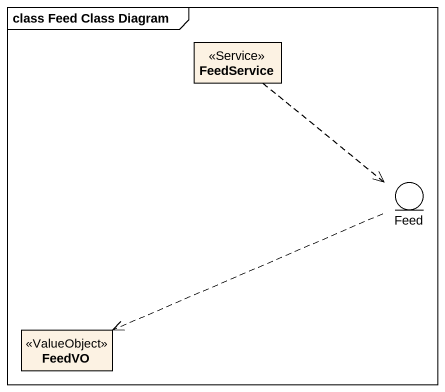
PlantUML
@startuml
mainframe class Feed Class Diagram
allowmixing
hide circle
hide empty members
class FeedService <<Service>>
entity Feed
class FeedVO <<ValueObject>>
FeedService ..> Feed
Feed .left.> FeedVO
@enduml
